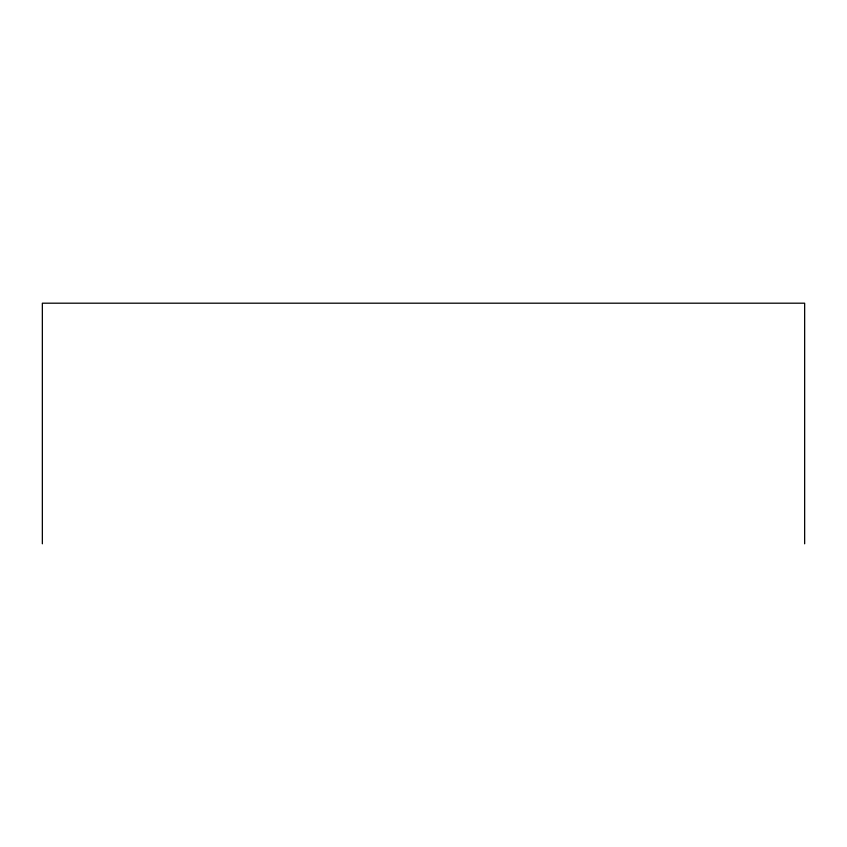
<?xml version="1.0" encoding="UTF-8"?>
<svg xmlns="http://www.w3.org/2000/svg" width="847" height="847" viewBox="0 0 847 847"><rect width="100%" height="100%" fill="white"/><g stroke="black" fill="none" stroke-linecap="round" stroke-linejoin="round"><path stroke-width="1.27" d="M804.65 543.806L804.65 303.194L42.35 303.194L42.35 543.806"/></g></svg>
